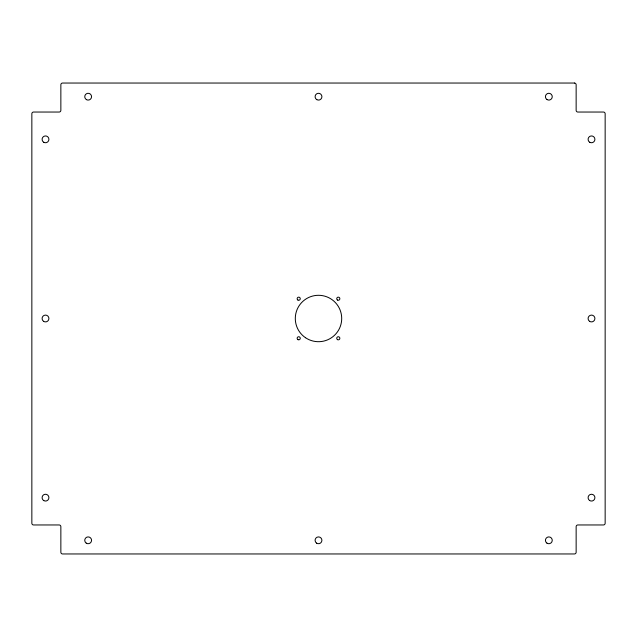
<?xml version="1.0" encoding="UTF-8"?>
<svg xmlns="http://www.w3.org/2000/svg" width="637" height="637" viewBox="0 0 637 637"><rect width="100%" height="100%" fill="white"/><g stroke="black" fill="none" stroke-linecap="round" stroke-linejoin="round"><path stroke-width="0.96" d="M574.439 83.041L62.561 83.041A1.704 1.704 0 0 0 60.857 84.745L60.857 110.336A1.704 1.704 0 0 1 59.153 112.04L33.554 112.04A1.704 1.704 0 0 0 31.85 113.752L31.85 523.248A1.704 1.704 0 0 0 33.554 524.96L59.153 524.96A1.704 1.704 0 0 1 60.857 526.664L60.857 552.255A1.704 1.704 0 0 0 62.561 553.959L574.439 553.959A1.704 1.704 0 0 0 576.143 552.255L576.143 526.664A1.704 1.704 0 0 1 577.847 524.96L603.446 524.96A1.704 1.704 0 0 0 605.15 523.248L605.15 113.752A1.704 1.704 0 0 0 603.446 112.04L577.847 112.04A1.704 1.704 0 0 1 576.143 110.336L576.143 84.745A1.704 1.704 0 0 0 574.439 83.041M337.514 339.64A1.561 1.561 0 0 0 339.855 338.295A1.561 1.561 0 0 0 337.514 336.941A1.561 1.561 0 0 0 337.514 339.64M297.925 339.64A1.561 1.561 0 0 0 300.266 338.295A1.561 1.561 0 0 0 297.925 336.941A1.561 1.561 0 0 0 297.925 339.64M297.925 300.059A1.561 1.561 0 0 0 300.266 298.705A1.561 1.561 0 0 0 297.925 297.36A1.561 1.561 0 0 0 297.925 300.059M337.514 300.059A1.561 1.561 0 0 0 339.855 298.705A1.561 1.561 0 0 0 337.514 297.36A1.561 1.561 0 0 0 337.514 300.059M305.497 337.714A23.203 23.203 0 0 0 341.647 320.156A23.203 23.203 0 0 0 308.364 297.63A23.203 23.203 0 0 0 305.497 337.714M589.583 500.483A3.416 3.416 0 0 0 594.902 497.903A3.416 3.416 0 0 0 590.005 494.591A3.416 3.416 0 0 0 589.583 500.483M589.79 142.298A3.416 3.416 0 0 0 594.91 139.344A3.416 3.416 0 0 0 589.79 136.39A3.416 3.416 0 0 0 589.79 142.298M589.583 321.327A3.416 3.416 0 0 0 594.902 318.747A3.416 3.416 0 0 0 590.005 315.434A3.416 3.416 0 0 0 589.583 321.327M546.928 543.138A3.416 3.416 0 0 0 552.247 540.558A3.416 3.416 0 0 0 547.35 537.246A3.416 3.416 0 0 0 546.928 543.138M316.589 543.138A3.416 3.416 0 0 0 321.9 540.558A3.416 3.416 0 0 0 317.011 537.246A3.416 3.416 0 0 0 316.589 543.138M86.242 543.138A3.416 3.416 0 0 0 91.561 540.558A3.416 3.416 0 0 0 86.664 537.246A3.416 3.416 0 0 0 86.242 543.138M546.928 99.515A3.416 3.416 0 0 0 552.247 96.928A3.416 3.416 0 0 0 547.35 93.615A3.416 3.416 0 0 0 546.928 99.515M316.796 99.643A3.416 3.416 0 0 0 321.916 96.689A3.416 3.416 0 0 0 316.796 93.735A3.416 3.416 0 0 0 316.796 99.643M86.449 99.643A3.416 3.416 0 0 0 91.569 96.689A3.416 3.416 0 0 0 86.449 93.735A3.416 3.416 0 0 0 86.449 99.643M43.794 500.61A3.416 3.416 0 0 0 48.914 497.656A3.416 3.416 0 0 0 43.794 494.702A3.416 3.416 0 0 0 43.794 500.61M43.794 142.298A3.416 3.416 0 0 0 48.914 139.344A3.416 3.416 0 0 0 43.794 136.39A3.416 3.416 0 0 0 43.794 142.298M43.587 321.327A3.416 3.416 0 0 0 48.906 318.747A3.416 3.416 0 0 0 44.009 315.434A3.416 3.416 0 0 0 43.587 321.327"/></g></svg>
